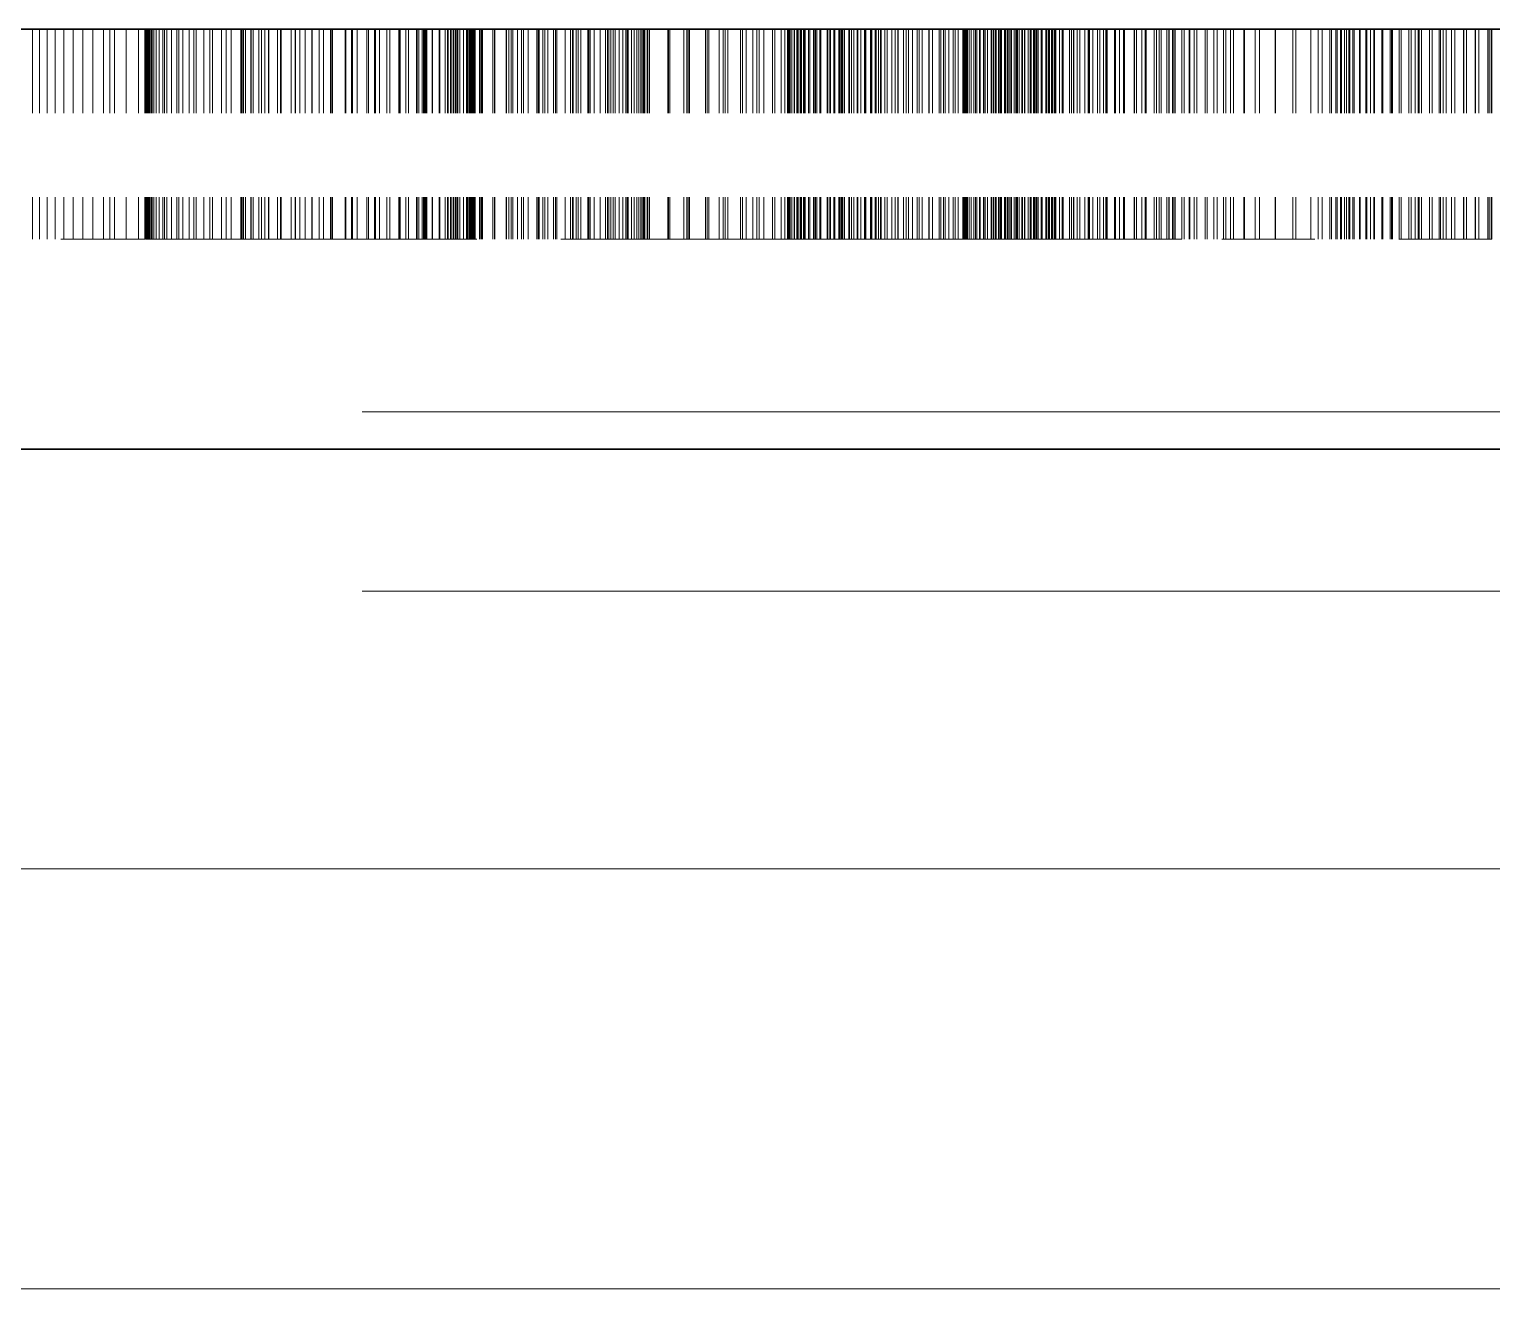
# Model space of a CAD drawing. Extents: x 23 to 587, y 4 to 413.
# Drawn here: x 105.003 to 106.744, y 247.85 to 249.35 of the extents above; entities that cross this region are included whole.
import ezdxf

# ---------------------------------------------------------------- set-up
doc = ezdxf.new("R2010")
doc.units = 0
doc.linetypes.add('DASHED', pattern=[15, 12, -3])
doc.layers.get('0').update_dxf_attribs({"lineweight": 13})

# ---------------------------------------------------------------- blocks, each defined once
blk = doc.blocks.new('BLOCK6915')
at = {"color": 7, "lineweight": 35}
for p, q in [((63, 70.5), (17, 70.5)), ((68, 69.5), (-68, 69.5)), ((63, 69.5), (17, 69.5))]:
    blk.add_line(p, q, dxfattribs=at)
at = {"color": 7, "linetype": 'DASHED', "lineweight": 13, "ltscale": 0.0125}
for p, q in [((30.6647, 70.5), (30.6647, 70)), ((30.6817, 70.5), (30.6817, 70)), ((30.6999, 70.5), (30.6999, 70)), ((30.7193, 70.5), (30.7193, 70)), ((30.7399, 70.5), (30.7399, 70)), ((30.7616, 70.5), (30.7616, 70)), ((30.7846, 70.5), (30.7846, 70)), ((30.8087, 70.5), (30.8087, 70)), ((30.834, 70.5), (30.834, 70)), ((30.849, 70.5), (30.849, 70)), ((30.8605, 70.5), (30.8605, 70)), ((30.8882, 70.5), (30.8882, 70)), ((30.9171, 70.5), (30.9171, 70)), ((30.9321, 70.5), (30.9321, 70)), ((30.9328, 70.5), (30.9328, 70)), ((30.9337, 70.5), (30.9337, 70)), ((30.9349, 70.5), (30.9349, 70)), ((30.9365, 70.5), (30.9365, 70)), ((30.9385, 70.5), (30.9385, 70)), ((30.9408, 70.5), (30.9408, 70)), ((30.9434, 70.5), (30.9434, 70)), ((30.9464, 70.5), (30.9464, 70)), ((30.9474, 70.5), (30.9474, 70)), ((30.9498, 70.5), (30.9498, 70)), ((30.9541, 70.5), (30.9541, 70)), ((30.9597, 70.5), (30.9597, 70)), ((30.9667, 70.5), (30.9667, 70)), ((30.9751, 70.5), (30.9751, 70)), ((30.9796, 70.5), (30.9796, 70)), ((30.9849, 70.5), (30.9849, 70)), ((30.9961, 70.5), (30.9961, 70)), ((31.0087, 70.5), (31.0087, 70)), ((31.0136, 70.5), (31.0136, 70)), ((31.0227, 70.5), (31.0227, 70)), ((31.0381, 70.5), (31.0381, 70)), ((31.0493, 70.5), (31.0493, 70)), ((31.0549, 70.5), (31.0549, 70)), ((31.0732, 70.5), (31.0732, 70)), ((31.0869, 70.5), (31.0869, 70)), ((31.0932, 70.5), (31.0932, 70)), ((31.1149, 70.5), (31.1149, 70)), ((31.1263, 70.5), (31.1263, 70)), ((31.1382, 70.5), (31.1382, 70)), ((31.1614, 70.5), (31.1614, 70)), ((31.1633, 70.5), (31.1633, 70)), ((31.164, 70.5), (31.164, 70)), ((31.1641, 70.5), (31.1641, 70)), ((31.1675, 70.5), (31.1675, 70)), ((31.172, 70.5), (31.172, 70)), ((31.172, 70.5), (31.172, 70)), ((31.1851, 70.5), (31.1851, 70)), ((31.1853, 70.5), (31.1853, 70)), ((31.1901, 70.5), (31.1901, 70)), ((31.2035, 70.5), (31.2035, 70)), ((31.2039, 70.5), (31.2039, 70)), ((31.2104, 70.5), (31.2104, 70)), ((31.2185, 70.5), (31.2185, 70)), ((31.2272, 70.5), (31.2272, 70)), ((31.2278, 70.5), (31.2278, 70)), ((31.2487, 70.5), (31.2487, 70)), ((31.2552, 70.5), (31.2552, 70)), ((31.2562, 70.5), (31.2562, 70)), ((31.2569, 70.5), (31.2569, 70)), ((31.2805, 70.5), (31.2805, 70)), ((31.2904, 70.5), (31.2904, 70)), ((31.2914, 70.5), (31.2914, 70)), ((31.3018, 70.5), (31.3018, 70)), ((31.3141, 70.5), (31.3141, 70)), ((31.3299, 70.5), (31.3299, 70)), ((31.3312, 70.5), (31.3312, 70)), ((31.3472, 70.5), (31.3472, 70)), ((31.3577, 70.5), (31.3577, 70)), ((31.3747, 70.5), (31.3747, 70)), ((31.3763, 70.5), (31.3763, 70)), ((31.3789, 70.5), (31.3789, 70)), ((31.4091, 70.5), (31.4091, 70)), ((31.4108, 70.5), (31.4108, 70)), ((31.4247, 70.5), (31.4247, 70)), ((31.4268, 70.5), (31.4268, 70)), ((31.4379, 70.5), (31.4379, 70)), ((31.4612, 70.5), (31.4612, 70)), ((31.4653, 70.5), (31.4653, 70)), ((31.4792, 70.5), (31.4792, 70)), ((31.4816, 70.5), (31.4816, 70)), ((31.4913, 70.5), (31.4913, 70)), ((31.5088, 70.5), (31.5088, 70)), ((31.5158, 70.5), (31.5158, 70)), ((31.5371, 70.5), (31.5371, 70)), ((31.5389, 70.5), (31.5389, 70)), ((31.54, 70.5), (31.54, 70)), ((31.5537, 70.5), (31.5537, 70)), ((31.5606, 70.5), (31.5606, 70)), ((31.5789, 70.5), (31.5789, 70)), ((31.5804, 70.5), (31.5804, 70)), ((31.5804, 70.5), (31.5804, 70)), ((31.5808, 70.5), (31.5808, 70)), ((31.5849, 70.5), (31.5849, 70)), ((31.5851, 70.5), (31.5851, 70)), ((31.5925, 70.5), (31.5925, 70)), ((31.5928, 70.5), (31.5928, 70)), ((31.5957, 70.5), (31.5957, 70)), ((31.5987, 70.5), (31.5987, 70)), ((31.5996, 70.5), (31.5996, 70)), ((31.6019, 70.5), (31.6019, 70)), ((31.603, 70.5), (31.603, 70)), ((31.6037, 70.5), (31.6037, 70)), ((31.6166, 70.5), (31.6166, 70)), ((31.6169, 70.5), (31.6169, 70)), ((31.6176, 70.5), (31.6176, 70)), ((31.6329, 70.5), (31.6329, 70)), ((31.6331, 70.5), (31.6331, 70)), ((31.6346, 70.5), (31.6346, 70)), ((31.635, 70.5), (31.635, 70)), ((31.6474, 70.5), (31.6474, 70)), ((31.6527, 70.5), (31.6527, 70)), ((31.6548, 70.5), (31.6548, 70)), ((31.6604, 70.5), (31.6604, 70)), ((31.6637, 70.5), (31.6637, 70)), ((31.6673, 70.5), (31.6673, 70)), ((31.6716, 70.5), (31.6716, 70)), ((31.672, 70.5), (31.672, 70)), ((31.6754, 70.5), (31.6754, 70)), ((31.678, 70.5), (31.678, 70)), ((31.6823, 70.5), (31.6823, 70)), ((31.691, 70.5), (31.691, 70)), ((31.6983, 70.5), (31.6983, 70)), ((31.701, 70.5), (31.701, 70)), ((31.7042, 70.5), (31.7042, 70)), ((31.7043, 70.5), (31.7043, 70)), ((31.7053, 70.5), (31.7053, 70)), ((31.7071, 70.5), (31.7071, 70)), ((31.7096, 70.5), (31.7096, 70)), ((31.7119, 70.5), (31.7119, 70)), ((31.7139, 70.5), (31.7139, 70)), ((31.7155, 70.5), (31.7155, 70)), ((31.7168, 70.5), (31.7168, 70)), ((31.7179, 70.5), (31.7179, 70)), ((31.7193, 70.5), (31.7193, 70)), ((31.7296, 70.5), (31.7296, 70)), ((31.7324, 70.5), (31.7324, 70)), ((31.7337, 70.5), (31.7337, 70)), ((31.7363, 70.5), (31.7363, 70)), ((31.7363, 70.5), (31.7363, 70)), ((31.7608, 70.5), (31.7608, 70)), ((31.7653, 70.5), (31.7653, 70)), ((31.7655, 70.5), (31.7655, 70)), ((31.793, 70.5), (31.793, 70)), ((31.7939, 70.5), (31.7939, 70)), ((31.7991, 70.5), (31.7991, 70)), ((31.8045, 70.5), (31.8045, 70)), ((31.8088, 70.5), (31.8088, 70)), ((31.8195, 70.5), (31.8195, 70)), ((31.829, 70.5), (31.829, 70)), ((31.8344, 70.5), (31.8344, 70)), ((31.8448, 70.5), (31.8448, 70)), ((31.8661, 70.5), (31.8661, 70)), ((31.8688, 70.5), (31.8688, 70)), ((31.8715, 70.5), (31.8715, 70)), ((31.8802, 70.5), (31.8802, 70)), ((31.8848, 70.5), (31.8848, 70)), ((31.8916, 70.5), (31.8916, 70)), ((31.9051, 70.5), (31.9051, 70)), ((31.9102, 70.5), (31.9102, 70)), ((31.9131, 70.5), (31.9131, 70)), ((31.9334, 70.5), (31.9334, 70)), ((31.9461, 70.5), (31.9461, 70)), ((31.9507, 70.5), (31.9507, 70)), ((31.9525, 70.5), (31.9525, 70)), ((31.9595, 70.5), (31.9595, 70)), ((31.9644, 70.5), (31.9644, 70)), ((31.9703, 70.5), (31.9703, 70)), ((31.9869, 70.5), (31.9869, 70)), ((31.9892, 70.5), (31.9892, 70)), ((31.993, 70.5), (31.993, 70)), ((32.0023, 70.5), (32.0023, 70)), ((32.0166, 70.5), (32.0166, 70)), ((32.0296, 70.5), (32.0296, 70)), ((32.0341, 70.5), (32.0341, 70)), ((32.0369, 70.5), (32.0369, 70)), ((32.0416, 70.5), (32.0416, 70)), ((32.0423, 70.5), (32.0423, 70)), ((32.0475, 70.5), (32.0475, 70)), ((32.0523, 70.5), (32.0523, 70)), ((32.0619, 70.5), (32.0619, 70)), ((32.0703, 70.5), (32.0703, 70)), ((32.0775, 70.5), (32.0775, 70)), ((32.0811, 70.5), (32.0811, 70)), ((32.0826, 70.5), (32.0826, 70)), ((32.0835, 70.5), (32.0835, 70)), ((32.091, 70.5), (32.091, 70)), ((32.0977, 70.5), (32.0977, 70)), ((32.1037, 70.5), (32.1037, 70)), ((32.1088, 70.5), (32.1088, 70)), ((32.1132, 70.5), (32.1132, 70)), ((32.1167, 70.5), (32.1167, 70)), ((32.1195, 70.5), (32.1195, 70)), ((32.1215, 70.5), (32.1215, 70)), ((32.1227, 70.5), (32.1227, 70)), ((32.1231, 70.5), (32.1231, 70)), ((32.1287, 70.5), (32.1287, 70)), ((32.13, 70.5), (32.13, 70)), ((32.13, 70.5), (32.13, 70)), ((32.1341, 70.5), (32.1341, 70)), ((32.1775, 70.5), (32.1775, 70)), ((32.179, 70.5), (32.179, 70)), ((32.1824, 70.5), (32.1824, 70)), ((32.2161, 70.5), (32.2161, 70)), ((32.2233, 70.5), (32.2233, 70)), ((32.226, 70.5), (32.226, 70)), ((32.2295, 70.5), (32.2295, 70)), ((32.2673, 70.5), (32.2673, 70)), ((32.2711, 70.5), (32.2711, 70)), ((32.2755, 70.5), (32.2755, 70)), ((32.2998, 70.5), (32.2998, 70)), ((32.3097, 70.5), (32.3097, 70)), ((32.3143, 70.5), (32.3143, 70)), ((32.3203, 70.5), (32.3203, 70)), ((32.3504, 70.5), (32.3504, 70)), ((32.3555, 70.5), (32.3555, 70)), ((32.364, 70.5), (32.364, 70)), ((32.3799, 70.5), (32.3799, 70)), ((32.3894, 70.5), (32.3894, 70)), ((32.3948, 70.5), (32.3948, 70)), ((32.4065, 70.5), (32.4065, 70)), ((32.4267, 70.5), (32.4267, 70)), ((32.4321, 70.5), (32.4321, 70)), ((32.4479, 70.5), (32.4479, 70)), ((32.4563, 70.5), (32.4563, 70)), ((32.4623, 70.5), (32.4623, 70)), ((32.4628, 70.5), (32.4628, 70)), ((32.4634, 70.5), (32.4634, 70)), ((32.4634, 70.5), (32.4634, 70)), ((32.4652, 70.5), (32.4652, 70)), ((32.4654, 70.5), (32.4654, 70)), ((32.4675, 70.5), (32.4675, 70)), ((32.4683, 70.5), (32.4683, 70)), ((32.4687, 70.5), (32.4687, 70)), ((32.4726, 70.5), (32.4726, 70)), ((32.4733, 70.5), (32.4733, 70)), ((32.4781, 70.5), (32.4781, 70)), ((32.4791, 70.5), (32.4791, 70)), ((32.4849, 70.5), (32.4849, 70)), ((32.4863, 70.5), (32.4863, 70)), ((32.4882, 70.5), (32.4882, 70)), ((32.4929, 70.5), (32.4929, 70)), ((32.4949, 70.5), (32.4949, 70)), ((32.4962, 70.5), (32.4962, 70)), ((32.501, 70.5), (32.501, 70)), ((32.5021, 70.5), (32.5021, 70)), ((32.5047, 70.5), (32.5047, 70)), ((32.5125, 70.5), (32.5125, 70)), ((32.5158, 70.5), (32.5158, 70)), ((32.5242, 70.5), (32.5242, 70)), ((32.5273, 70.5), (32.5273, 70)), ((32.5283, 70.5), (32.5283, 70)), ((32.5284, 70.5), (32.5284, 70)), ((32.5291, 70.5), (32.5291, 70)), ((32.5325, 70.5), (32.5325, 70)), ((32.5398, 70.5), (32.5398, 70)), ((32.5419, 70.5), (32.5419, 70)), ((32.5567, 70.5), (32.5567, 70)), ((32.5569, 70.5), (32.5569, 70)), ((32.5582, 70.5), (32.5582, 70)), ((32.5615, 70.5), (32.5615, 70)), ((32.5652, 70.5), (32.5652, 70)), ((32.573, 70.5), (32.573, 70)), ((32.575, 70.5), (32.575, 70)), ((32.5849, 70.5), (32.5849, 70)), ((32.5875, 70.5), (32.5875, 70)), ((32.5903, 70.5), (32.5903, 70)), ((32.5931, 70.5), (32.5931, 70)), ((32.5945, 70.5), (32.5945, 70)), ((32.5982, 70.5), (32.5982, 70)), ((32.6084, 70.5), (32.6084, 70)), ((32.6088, 70.5), (32.6088, 70)), ((32.6104, 70.5), (32.6104, 70)), ((32.6152, 70.5), (32.6152, 70)), ((32.6205, 70.5), (32.6205, 70)), ((32.6284, 70.5), (32.6284, 70)), ((32.6288, 70.5), (32.6288, 70)), ((32.6303, 70.5), (32.6303, 70)), ((32.6373, 70.5), (32.6373, 70)), ((32.6461, 70.5), (32.6461, 70)), ((32.6471, 70.5), (32.6471, 70)), ((32.6475, 70.5), (32.6475, 70)), ((32.6494, 70.5), (32.6494, 70)), ((32.6602, 70.5), (32.6602, 70)), ((32.6606, 70.5), (32.6606, 70)), ((32.6608, 70.5), (32.6608, 70)), ((32.6637, 70.5), (32.6637, 70)), ((32.6712, 70.5), (32.6712, 70)), ((32.6714, 70.5), (32.6714, 70)), ((32.6715, 70.5), (32.6715, 70)), ((32.674, 70.5), (32.674, 70)), ((32.679, 70.5), (32.679, 70)), ((32.6792, 70.5), (32.6792, 70)), ((32.6837, 70.5), (32.6837, 70)), ((32.6838, 70.5), (32.6838, 70)), ((32.6853, 70.5), (32.6853, 70)), ((32.6853, 70.5), (32.6853, 70)), ((32.6947, 70.5), (32.6947, 70)), ((32.7001, 70.5), (32.7001, 70)), ((32.7112, 70.5), (32.7112, 70)), ((32.7193, 70.5), (32.7193, 70)), ((32.7254, 70.5), (32.7254, 70)), ((32.7258, 70.5), (32.7258, 70)), ((32.7384, 70.5), (32.7384, 70)), ((32.7449, 70.5), (32.7449, 70)), ((32.7509, 70.5), (32.7509, 70)), ((32.7601, 70.5), (32.7601, 70)), ((32.7715, 70.5), (32.7715, 70)), ((32.7757, 70.5), (32.7757, 70)), ((32.7833, 70.5), (32.7833, 70)), ((32.7836, 70.5), (32.7836, 70)), ((32.7991, 70.5), (32.7991, 70)), ((32.7999, 70.5), (32.7999, 70)), ((32.808, 70.5), (32.808, 70)), ((32.8238, 70.5), (32.8238, 70)), ((32.8277, 70.5), (32.8277, 70)), ((32.8342, 70.5), (32.8342, 70)), ((32.8381, 70.5), (32.8381, 70)), ((32.8469, 70.5), (32.8469, 70)), ((32.8574, 70.5), (32.8574, 70)), ((32.8618, 70.5), (32.8618, 70)), ((32.869, 70.5), (32.869, 70)), ((32.8802, 70.5), (32.8802, 70)), ((32.8806, 70.5), (32.8806, 70)), ((32.8806, 70.5), (32.8806, 70)), ((32.8819, 70.5), (32.8819, 70)), ((32.8819, 70.5), (32.8819, 70)), ((32.8839, 70.5), (32.8839, 70)), ((32.8839, 70.5), (32.8839, 70)), ((32.8868, 70.5), (32.8868, 70)), ((32.8868, 70.5), (32.8868, 70)), ((32.888, 70.5), (32.888, 70)), ((32.8881, 70.5), (32.8881, 70)), ((32.8901, 70.5), (32.8901, 70)), ((32.8905, 70.5), (32.8905, 70)), ((32.8905, 70.5), (32.8905, 70)), ((32.8909, 70.5), (32.8909, 70)), ((32.895, 70.5), (32.895, 70)), ((32.895, 70.5), (32.895, 70)), ((32.9003, 70.5), (32.9003, 70)), ((32.9003, 70.5), (32.9003, 70)), ((32.9064, 70.5), (32.9064, 70)), ((32.9064, 70.5), (32.9064, 70)), ((32.9102, 70.5), (32.9102, 70)), ((32.9134, 70.5), (32.9134, 70)), ((32.9134, 70.5), (32.9134, 70)), ((32.9197, 70.5), (32.9197, 70)), ((32.9212, 70.5), (32.9212, 70)), ((32.9212, 70.5), (32.9212, 70)), ((32.9215, 70.5), (32.9215, 70)), ((32.9293, 70.5), (32.9293, 70)), ((32.9296, 70.5), (32.9296, 70)), ((32.9297, 70.5), (32.9297, 70)), ((32.9329, 70.5), (32.9329, 70)), ((32.9385, 70.5), (32.9385, 70)), ((32.9388, 70.5), (32.9388, 70)), ((32.9474, 70.5), (32.9474, 70)), ((32.9479, 70.5), (32.9479, 70)), ((32.9487, 70.5), (32.9487, 70)), ((32.9524, 70.5), (32.9524, 70)), ((32.9536, 70.5), (32.9536, 70)), ((32.9577, 70.5), (32.9577, 70)), ((32.9591, 70.5), (32.9591, 70)), ((32.9646, 70.5), (32.9646, 70)), ((32.9681, 70.5), (32.9681, 70)), ((32.9703, 70.5), (32.9703, 70)), ((32.9724, 70.5), (32.9724, 70)), ((32.9789, 70.5), (32.9789, 70)), ((32.9807, 70.5), (32.9807, 70)), ((32.9821, 70.5), (32.9821, 70)), ((32.9861, 70.5), (32.9861, 70)), ((32.9871, 70.5), (32.9871, 70)), ((32.9902, 70.5), (32.9902, 70)), ((32.9945, 70.5), (32.9945, 70)), ((32.9958, 70.5), (32.9958, 70)), ((33.0019, 70.5), (33.0019, 70)), ((33.0066, 70.5), (33.0066, 70)), ((33.0076, 70.5), (33.0076, 70)), ((33.01, 70.5), (33.01, 70)), ((33.0142, 70.5), (33.0142, 70)), ((33.0208, 70.5), (33.0208, 70)), ((33.0213, 70.5), (33.0213, 70)), ((33.0221, 70.5), (33.0221, 70)), ((33.0269, 70.5), (33.0269, 70)), ((33.0273, 70.5), (33.0273, 70)), ((33.0356, 70.5), (33.0356, 70)), ((33.0358, 70.5), (33.0358, 70)), ((33.0402, 70.5), (33.0402, 70)), ((33.0429, 70.5), (33.0429, 70)), ((33.0481, 70.5), (33.0481, 70)), ((33.0498, 70.5), (33.0498, 70)), ((33.0509, 70.5), (33.0509, 70)), ((33.0542, 70.5), (33.0542, 70)), ((33.0566, 70.5), (33.0566, 70)), ((33.0593, 70.5), (33.0593, 70)), ((33.0668, 70.5), (33.0668, 70)), ((33.0685, 70.5), (33.0685, 70)), ((33.0688, 70.5), (33.0688, 70)), ((33.0777, 70.5), (33.0777, 70)), ((33.0779, 70.5), (33.0779, 70)), ((33.0785, 70.5), (33.0785, 70)), ((33.0792, 70.5), (33.0792, 70)), ((33.0835, 70.5), (33.0835, 70)), ((33.0841, 70.5), (33.0841, 70)), ((33.0868, 70.5), (33.0868, 70)), ((33.0909, 70.5), (33.0909, 70)), ((33.0932, 70.5), (33.0932, 70)), ((33.0977, 70.5), (33.0977, 70)), ((33.0988, 70.5), (33.0988, 70)), ((33.1001, 70.5), (33.1001, 70)), ((33.1005, 70.5), (33.1005, 70)), ((33.101, 70.5), (33.101, 70)), ((33.1014, 70.5), (33.1014, 70)), ((33.11, 70.5), (33.11, 70)), ((33.1104, 70.5), (33.1104, 70)), ((33.1167, 70.5), (33.1167, 70)), ((33.1193, 70.5), (33.1193, 70)), ((33.134, 70.5), (33.134, 70)), ((33.1384, 70.5), (33.1384, 70)), ((33.1435, 70.5), (33.1435, 70)), ((33.1445, 70.5), (33.1445, 70)), ((33.152, 70.5), (33.152, 70)), ((33.1583, 70.5), (33.1583, 70)), ((33.1706, 70.5), (33.1706, 70)), ((33.1783, 70.5), (33.1783, 70)), ((33.179, 70.5), (33.179, 70)), ((33.1814, 70.5), (33.1814, 70)), ((33.1899, 70.5), (33.1899, 70)), ((33.2004, 70.5), (33.2004, 70)), ((33.2059, 70.5), (33.2059, 70)), ((33.215, 70.5), (33.215, 70)), ((33.2206, 70.5), (33.2206, 70)), ((33.2227, 70.5), (33.2227, 70)), ((33.2237, 70.5), (33.2237, 70)), ((33.2412, 70.5), (33.2412, 70)), ((33.2434, 70.5), (33.2434, 70)), ((33.2534, 70.5), (33.2534, 70)), ((33.2623, 70.5), (33.2623, 70)), ((33.263, 70.5), (33.263, 70)), ((33.265, 70.5), (33.265, 70)), ((33.288, 70.5), (33.288, 70)), ((33.2885, 70.5), (33.2885, 70)), ((33.2937, 70.5), (33.2937, 70)), ((33.3063, 70.5), (33.3063, 70)), ((33.3138, 70.5), (33.3138, 70)), ((33.3163, 70.5), (33.3163, 70)), ((33.3357, 70.5), (33.3357, 70)), ((33.3411, 70.5), (33.3411, 70)), ((33.3478, 70.5), (33.3478, 70)), ((33.3526, 70.5), (33.3526, 70)), ((33.3661, 70.5), (33.3661, 70)), ((33.3702, 70.5), (33.3702, 70)), ((33.3715, 70.5), (33.3715, 70)), ((33.3795, 70.5), (33.3795, 70)), ((33.3826, 70.5), (33.3826, 70)), ((33.3853, 70.5), (33.3853, 70)), ((33.3858, 70.5), (33.3858, 70)), ((33.4012, 70.5), (33.4012, 70)), ((33.4015, 70.5), (33.4015, 70)), ((33.4068, 70.5), (33.4068, 70)), ((33.4186, 70.5), (33.4186, 70)), ((33.4206, 70.5), (33.4206, 70)), ((33.4308, 70.5), (33.4308, 70)), ((33.437, 70.5), (33.437, 70)), ((33.4568, 70.5), (33.4568, 70)), ((33.4572, 70.5), (33.4572, 70)), ((33.4619, 70.5), (33.4619, 70)), ((33.4779, 70.5), (33.4779, 70)), ((33.4859, 70.5), (33.4859, 70)), ((33.5004, 70.5), (33.5004, 70)), ((33.5064, 70.5), (33.5064, 70)), ((33.5171, 70.5), (33.5171, 70)), ((33.5243, 70.5), (33.5243, 70)), ((33.5495, 70.5), (33.5495, 70)), ((33.5506, 70.5), (33.5506, 70)), ((33.5762, 70.5), (33.5762, 70)), ((33.5865, 70.5), (33.5865, 70)), ((33.6234, 70.5), (33.6234, 70)), ((33.6248, 70.5), (33.6248, 70)), ((33.6655, 70.5), (33.6655, 70)), ((33.6733, 70.5), (33.6733, 70)), ((33.7085, 70.5), (33.7085, 70)), ((33.7261, 70.5), (33.7261, 70)), ((33.7356, 70.5), (33.7356, 70)), ((33.7538, 70.5), (33.7538, 70)), ((33.7576, 70.5), (33.7576, 70)), ((33.7683, 70.5), (33.7683, 70)), ((33.7712, 70.5), (33.7712, 70)), ((33.7791, 70.5), (33.7791, 70)), ((33.7804, 70.5), (33.7804, 70)), ((33.7816, 70.5), (33.7816, 70)), ((33.7885, 70.5), (33.7885, 70)), ((33.7938, 70.5), (33.7938, 70)), ((33.7995, 70.5), (33.7995, 70)), ((33.8013, 70.5), (33.8013, 70)), ((33.8085, 70.5), (33.8085, 70)), ((33.812, 70.5), (33.812, 70)), ((33.8244, 70.5), (33.8244, 70)), ((33.826, 70.5), (33.826, 70)), ((33.8398, 70.5), (33.8398, 70)), ((33.8416, 70.5), (33.8416, 70)), ((33.8417, 70.5), (33.8417, 70)), ((33.851, 70.5), (33.851, 70)), ((33.8587, 70.5), (33.8587, 70)), ((33.8604, 70.5), (33.8604, 70)), ((33.8773, 70.5), (33.8773, 70)), ((33.8803, 70.5), (33.8803, 70)), ((33.8975, 70.5), (33.8975, 70)), ((33.9008, 70.5), (33.9008, 70)), ((33.9015, 70.5), (33.9015, 70)), ((33.9031, 70.5), (33.9031, 70)), ((33.9193, 70.5), (33.9193, 70)), ((33.924, 70.5), (33.924, 70)), ((33.9423, 70.5), (33.9423, 70)), ((33.9477, 70.5), (33.9477, 70)), ((33.9573, 70.5), (33.9573, 70)), ((33.9645, 70.5), (33.9645, 70)), ((33.9662, 70.5), (33.9662, 70)), ((33.9722, 70.5), (33.9722, 70)), ((33.9912, 70.5), (33.9912, 70)), ((33.9977, 70.5), (33.9977, 70)), ((34.0138, 70.5), (34.0138, 70)), ((34.017, 70.5), (34.017, 70)), ((34.024, 70.5), (34.024, 70)), ((34.0311, 70.5), (34.0311, 70)), ((34.0439, 70.5), (34.0439, 70)), ((34.0513, 70.5), (34.0513, 70)), ((34.0718, 70.5), (34.0718, 70)), ((34.0726, 70.5), (34.0726, 70)), ((34.0794, 70.5), (34.0794, 70)), ((34.1003, 70.5), (34.1003, 70)), ((34.1006, 70.5), (34.1006, 70)), ((34.1084, 70.5), (34.1084, 70)), ((34.1303, 70.5), (34.1303, 70)), ((34.1336, 70.5), (34.1336, 70)), ((34.1384, 70.5), (34.1384, 70)), ((34.1395, 70.5), (34.1395, 70))]:
    blk.add_line(p, q, dxfattribs=at)
at = {"color": 7, "lineweight": 35, "ltscale": 3.7775e-05}
blk.add_line((31.5804, 70.5), (31.5789, 70.5), dxfattribs=at)
at = {"color": 7, "lineweight": 35, "ltscale": 0.0001133}
blk.add_line((31.5849, 70.5), (31.5804, 70.5), dxfattribs=at)
at = {"color": 7, "lineweight": 35, "ltscale": 0.000188425}
blk.add_line((31.5925, 70.5), (31.5849, 70.5), dxfattribs=at)
at = {"color": 7, "lineweight": 35, "ltscale": 0.0002636}
blk.add_line((31.603, 70.5), (31.5925, 70.5), dxfattribs=at)
at = {"color": 7, "lineweight": 35, "ltscale": 0.000339125}
blk.add_line((31.6166, 70.5), (31.603, 70.5), dxfattribs=at)
at = {"color": 7, "lineweight": 35, "ltscale": 0.000414675}
blk.add_line((31.6331, 70.5), (31.6166, 70.5), dxfattribs=at)
at = {"color": 7, "lineweight": 35, "ltscale": 0.0004898}
blk.add_line((31.6527, 70.5), (31.6331, 70.5), dxfattribs=at)
at = {"color": 7, "lineweight": 35, "ltscale": 0.000565325}
blk.add_line((31.6754, 70.5), (31.6527, 70.5), dxfattribs=at)
at = {"color": 7, "lineweight": 35, "ltscale": 0.000640875}
blk.add_line((31.701, 70.5), (31.6754, 70.5), dxfattribs=at)
at = {"color": 7, "lineweight": 35, "ltscale": 0.000716025}
blk.add_line((31.7296, 70.5), (31.701, 70.5), dxfattribs=at)
at = {"color": 7, "lineweight": 35, "ltscale": 0.000778575}
blk.add_line((31.7608, 70.5), (31.7296, 70.5), dxfattribs=at)
at = {"color": 7, "lineweight": 35, "ltscale": 0.0008278}
blk.add_line((31.7939, 70.5), (31.7608, 70.5), dxfattribs=at)
at = {"color": 7, "lineweight": 35, "ltscale": 0.000877375}
blk.add_line((31.829, 70.5), (31.7939, 70.5), dxfattribs=at)
at = {"color": 7, "lineweight": 35, "ltscale": 0.000926975}
blk.add_line((31.8661, 70.5), (31.829, 70.5), dxfattribs=at)
at = {"color": 7, "lineweight": 35, "ltscale": 0.000976175}
blk.add_line((31.9051, 70.5), (31.8661, 70.5), dxfattribs=at)
at = {"color": 7, "lineweight": 35, "ltscale": 0.001026}
blk.add_line((31.9461, 70.5), (31.9051, 70.5), dxfattribs=at)
at = {"color": 7, "lineweight": 35, "ltscale": 0.001075}
blk.add_line((31.9892, 70.5), (31.9461, 70.5), dxfattribs=at)
at = {"color": 7, "lineweight": 35, "ltscale": 0.001125}
blk.add_line((32.0341, 70.5), (31.9892, 70.5), dxfattribs=at)
at = {"color": 7, "lineweight": 35, "ltscale": 0.001174}
blk.add_line((32.0811, 70.5), (32.0341, 70.5), dxfattribs=at)
at = {"color": 7, "lineweight": 35, "ltscale": 0.001223}
blk.add_line((32.13, 70.5), (32.0811, 70.5), dxfattribs=at)
at = {"color": 7, "lineweight": 35, "ltscale": 0.001224}
blk.add_line((32.179, 70.5), (32.13, 70.5), dxfattribs=at)
at = {"color": 7, "lineweight": 35, "ltscale": 0.001176}
blk.add_line((32.226, 70.5), (32.179, 70.5), dxfattribs=at)
at = {"color": 7, "lineweight": 35, "ltscale": 0.001127}
blk.add_line((32.2711, 70.5), (32.226, 70.5), dxfattribs=at)
at = {"color": 7, "lineweight": 35, "ltscale": 0.001079}
blk.add_line((32.3143, 70.5), (32.2711, 70.5), dxfattribs=at)
at = {"color": 7, "lineweight": 35, "ltscale": 0.00103}
blk.add_line((32.3555, 70.5), (32.3143, 70.5), dxfattribs=at)
at = {"color": 7, "lineweight": 35, "ltscale": 0.0009819}
blk.add_line((32.3948, 70.5), (32.3555, 70.5), dxfattribs=at)
at = {"color": 7, "lineweight": 35, "ltscale": 0.000933475}
blk.add_line((32.4321, 70.5), (32.3948, 70.5), dxfattribs=at)
at = {"color": 7, "lineweight": 35, "ltscale": 0.000885}
blk.add_line((32.4675, 70.5), (32.4321, 70.5), dxfattribs=at)
at = {"color": 7, "lineweight": 35, "ltscale": 0.000836575}
blk.add_line((32.501, 70.5), (32.4675, 70.5), dxfattribs=at)
at = {"color": 7, "lineweight": 35, "ltscale": 0.0007881}
blk.add_line((32.5325, 70.5), (32.501, 70.5), dxfattribs=at)
at = {"color": 7, "lineweight": 35, "ltscale": 0.00072595}
blk.add_line((32.5615, 70.5), (32.5325, 70.5), dxfattribs=at)
at = {"color": 7, "lineweight": 35, "ltscale": 0.00064925}
blk.add_line((32.5875, 70.5), (32.5615, 70.5), dxfattribs=at)
at = {"color": 7, "lineweight": 35, "ltscale": 0.000572975}
blk.add_line((32.6104, 70.5), (32.5875, 70.5), dxfattribs=at)
at = {"color": 7, "lineweight": 35, "ltscale": 0.000496675}
for p, q in [((32.6303, 70.5), (32.6104, 70.5)), ((33.1583, 70.5), (33.1384, 70.5))]:
    blk.add_line(p, q, dxfattribs=at)
at = {"color": 7, "lineweight": 35, "ltscale": 0.000420375}
blk.add_line((32.6471, 70.5), (32.6303, 70.5), dxfattribs=at)
at = {"color": 7, "lineweight": 35, "ltscale": 0.0003437}
for p, q in [((32.6608, 70.5), (32.6471, 70.5)), ((33.0213, 70.5), (33.0076, 70.5))]:
    blk.add_line(p, q, dxfattribs=at)
at = {"color": 7, "lineweight": 35, "ltscale": 0.000267425}
blk.add_line((32.6715, 70.5), (32.6608, 70.5), dxfattribs=at)
at = {"color": 7, "lineweight": 35, "ltscale": 0.0001911}
blk.add_line((32.6792, 70.5), (32.6715, 70.5), dxfattribs=at)
at = {"color": 7, "lineweight": 35, "ltscale": 0.00011445}
blk.add_line((32.6838, 70.5), (32.6792, 70.5), dxfattribs=at)
at = {"color": 7, "lineweight": 35, "ltscale": 3.815e-05}
blk.add_line((32.6853, 70.5), (32.6838, 70.5), dxfattribs=at)
at = {"color": 7, "lineweight": 35, "ltscale": 3.0525e-05}
blk.add_line((32.8819, 70.5), (32.8806, 70.5), dxfattribs=at)
at = {"color": 7, "lineweight": 35, "ltscale": 5.11e-05}
blk.add_line((32.8839, 70.5), (32.8819, 70.5), dxfattribs=at)
at = {"color": 7, "lineweight": 35, "ltscale": 7.1725e-05}
blk.add_line((32.8868, 70.5), (32.8839, 70.5), dxfattribs=at)
at = {"color": 7, "lineweight": 35, "ltscale": 9.195e-05}
blk.add_line((32.8905, 70.5), (32.8868, 70.5), dxfattribs=at)
at = {"color": 7, "lineweight": 35, "ltscale": 0.0001129}
blk.add_line((32.895, 70.5), (32.8905, 70.5), dxfattribs=at)
at = {"color": 7, "lineweight": 35, "ltscale": 0.00013275}
blk.add_line((32.9003, 70.5), (32.895, 70.5), dxfattribs=at)
at = {"color": 7, "lineweight": 35, "ltscale": 0.000153725}
blk.add_line((32.9064, 70.5), (32.9003, 70.5), dxfattribs=at)
at = {"color": 7, "lineweight": 35, "ltscale": 0.00017395}
blk.add_line((32.9134, 70.5), (32.9064, 70.5), dxfattribs=at)
at = {"color": 7, "lineweight": 35, "ltscale": 0.000194175}
blk.add_line((32.9212, 70.5), (32.9134, 70.5), dxfattribs=at)
at = {"color": 7, "lineweight": 35, "ltscale": 0.000212875}
blk.add_line((32.9297, 70.5), (32.9212, 70.5), dxfattribs=at)
at = {"color": 7, "lineweight": 35, "ltscale": 0.00022925}
blk.add_line((32.9388, 70.5), (32.9297, 70.5), dxfattribs=at)
at = {"color": 7, "lineweight": 35, "ltscale": 0.000245675}
blk.add_line((32.9487, 70.5), (32.9388, 70.5), dxfattribs=at)
at = {"color": 7, "lineweight": 35, "ltscale": 0.000261675}
blk.add_line((32.9591, 70.5), (32.9487, 70.5), dxfattribs=at)
at = {"color": 7, "lineweight": 35, "ltscale": 0.000278475}
blk.add_line((32.9703, 70.5), (32.9591, 70.5), dxfattribs=at)
at = {"color": 7, "lineweight": 35, "ltscale": 0.0002945}
blk.add_line((32.9821, 70.5), (32.9703, 70.5), dxfattribs=at)
at = {"color": 7, "lineweight": 35, "ltscale": 0.000311275}
blk.add_line((32.9945, 70.5), (32.9821, 70.5), dxfattribs=at)
at = {"color": 7, "lineweight": 35, "ltscale": 0.0003273}
blk.add_line((33.0076, 70.5), (32.9945, 70.5), dxfattribs=at)
at = {"color": 7, "lineweight": 35, "ltscale": 0.000360125}
blk.add_line((33.0358, 70.5), (33.0213, 70.5), dxfattribs=at)
at = {"color": 7, "lineweight": 35, "ltscale": 0.0003784}
blk.add_line((33.0509, 70.5), (33.0358, 70.5), dxfattribs=at)
at = {"color": 7, "lineweight": 35, "ltscale": 0.000397875}
blk.add_line((33.0668, 70.5), (33.0509, 70.5), dxfattribs=at)
at = {"color": 7, "lineweight": 35, "ltscale": 0.0004181}
blk.add_line((33.0835, 70.5), (33.0668, 70.5), dxfattribs=at)
at = {"color": 7, "lineweight": 35, "ltscale": 0.00043755}
blk.add_line((33.101, 70.5), (33.0835, 70.5), dxfattribs=at)
at = {"color": 7, "lineweight": 35, "ltscale": 0.000457375}
blk.add_line((33.1193, 70.5), (33.101, 70.5), dxfattribs=at)
at = {"color": 7, "lineweight": 35, "ltscale": 0.000477225}
blk.add_line((33.1384, 70.5), (33.1193, 70.5), dxfattribs=at)
at = {"color": 7, "lineweight": 35, "ltscale": 0.000516875}
blk.add_line((33.179, 70.5), (33.1583, 70.5), dxfattribs=at)
at = {"color": 7, "lineweight": 35, "ltscale": 0.00053635}
blk.add_line((33.2004, 70.5), (33.179, 70.5), dxfattribs=at)
at = {"color": 7, "lineweight": 35, "ltscale": 0.0005562}
blk.add_line((33.2227, 70.5), (33.2004, 70.5), dxfattribs=at)
at = {"color": 7, "lineweight": 35, "ltscale": 0.000463475}
blk.add_line((33.2412, 70.5), (33.2227, 70.5), dxfattribs=at)
at = {"color": 7, "lineweight": 35, "ltscale": 0.00054475}
blk.add_line((33.263, 70.5), (33.2412, 70.5), dxfattribs=at)
at = {"color": 7, "lineweight": 35, "ltscale": 0.000625975}
blk.add_line((33.288, 70.5), (33.263, 70.5), dxfattribs=at)
at = {"color": 7, "lineweight": 35, "ltscale": 0.000706875}
blk.add_line((33.3163, 70.5), (33.288, 70.5), dxfattribs=at)
at = {"color": 7, "lineweight": 35, "ltscale": 0.0007885}
blk.add_line((33.3478, 70.5), (33.3163, 70.5), dxfattribs=at)
at = {"color": 7, "lineweight": 35, "ltscale": 0.00086935}
blk.add_line((33.3826, 70.5), (33.3478, 70.5), dxfattribs=at)
at = {"color": 7, "lineweight": 35, "ltscale": 0.00095025}
blk.add_line((33.4206, 70.5), (33.3826, 70.5), dxfattribs=at)
at = {"color": 7, "lineweight": 35, "ltscale": 0.001032}
blk.add_line((33.4619, 70.5), (33.4206, 70.5), dxfattribs=at)
at = {"color": 7, "lineweight": 35, "ltscale": 0.001113}
blk.add_line((33.5064, 70.5), (33.4619, 70.5), dxfattribs=at)
at = {"color": 7, "lineweight": 35, "ltscale": 0.001194}
blk.add_line((33.5542, 70.5), (33.5064, 70.5), dxfattribs=at)
at = {"color": 7, "lineweight": 35, "ltscale": 0.004536}
blk.add_line((33.7356, 70.5), (33.5542, 70.5), dxfattribs=at)
at = {"color": 7, "linetype": 'DASHED', "lineweight": 13, "ltscale": 0.010096}
for p, q in [((30.9321, 70), (30.5283, 70)), ((32.1231, 70), (31.7193, 70))]:
    blk.add_line(p, q, dxfattribs=at)
at = {"color": 7, "linetype": 'DASHED', "lineweight": 13, "ltscale": 3.13e-05}
blk.add_line((30.9349, 70), (30.9337, 70), dxfattribs=at)
at = {"color": 7, "linetype": 'DASHED', "lineweight": 13, "ltscale": 3.9675e-05}
blk.add_line((30.9365, 70), (30.9349, 70), dxfattribs=at)
at = {"color": 7, "linetype": 'DASHED', "lineweight": 13, "ltscale": 4.8825e-05}
for p, q in [((30.9385, 70), (30.9365, 70)), ((31.7139, 70), (31.7119, 70))]:
    blk.add_line(p, q, dxfattribs=at)
at = {"color": 7, "linetype": 'DASHED', "lineweight": 13, "ltscale": 5.76e-05}
blk.add_line((30.9408, 70), (30.9385, 70), dxfattribs=at)
at = {"color": 7, "linetype": 'DASHED', "lineweight": 13, "ltscale": 6.6375e-05}
blk.add_line((30.9434, 70), (30.9408, 70), dxfattribs=at)
at = {"color": 7, "linetype": 'DASHED', "lineweight": 13, "ltscale": 7.5525e-05}
blk.add_line((30.9464, 70), (30.9434, 70), dxfattribs=at)
at = {"color": 7, "linetype": 'DASHED', "lineweight": 13, "ltscale": 8.43e-05}
blk.add_line((30.9498, 70), (30.9464, 70), dxfattribs=at)
at = {"color": 7, "linetype": 'DASHED', "lineweight": 13, "ltscale": 0.00010605}
blk.add_line((30.9541, 70), (30.9498, 70), dxfattribs=at)
at = {"color": 7, "linetype": 'DASHED', "lineweight": 13, "ltscale": 0.000140775}
blk.add_line((30.9597, 70), (30.9541, 70), dxfattribs=at)
at = {"color": 7, "linetype": 'DASHED', "lineweight": 13, "ltscale": 0.00017585}
blk.add_line((30.9667, 70), (30.9597, 70), dxfattribs=at)
at = {"color": 7, "linetype": 'DASHED', "lineweight": 13, "ltscale": 0.0002102}
blk.add_line((30.9751, 70), (30.9667, 70), dxfattribs=at)
at = {"color": 7, "linetype": 'DASHED', "lineweight": 13, "ltscale": 0.000245275}
blk.add_line((30.9849, 70), (30.9751, 70), dxfattribs=at)
at = {"color": 7, "linetype": 'DASHED', "lineweight": 13, "ltscale": 0.00028}
blk.add_line((30.9961, 70), (30.9849, 70), dxfattribs=at)
at = {"color": 7, "linetype": 'DASHED', "lineweight": 13, "ltscale": 0.0003147}
blk.add_line((31.0087, 70), (30.9961, 70), dxfattribs=at)
at = {"color": 7, "linetype": 'DASHED', "lineweight": 13, "ltscale": 0.000349825}
blk.add_line((31.0227, 70), (31.0087, 70), dxfattribs=at)
at = {"color": 7, "linetype": 'DASHED', "lineweight": 13, "ltscale": 0.000384125}
blk.add_line((31.0381, 70), (31.0227, 70), dxfattribs=at)
at = {"color": 7, "linetype": 'DASHED', "lineweight": 13, "ltscale": 0.00041925}
blk.add_line((31.0549, 70), (31.0381, 70), dxfattribs=at)
at = {"color": 7, "linetype": 'DASHED', "lineweight": 13, "ltscale": 0.00045775}
blk.add_line((31.0732, 70), (31.0549, 70), dxfattribs=at)
at = {"color": 7, "linetype": 'DASHED', "lineweight": 13, "ltscale": 0.000500125}
blk.add_line((31.0932, 70), (31.0732, 70), dxfattribs=at)
at = {"color": 7, "linetype": 'DASHED', "lineweight": 13, "ltscale": 0.00054205}
blk.add_line((31.1149, 70), (31.0932, 70), dxfattribs=at)
at = {"color": 7, "linetype": 'DASHED', "lineweight": 13, "ltscale": 0.0005848}
blk.add_line((31.1382, 70), (31.1149, 70), dxfattribs=at)
at = {"color": 7, "linetype": 'DASHED', "lineweight": 13, "ltscale": 0.00062675}
blk.add_line((31.1633, 70), (31.1382, 70), dxfattribs=at)
at = {"color": 7, "linetype": 'DASHED', "lineweight": 13, "ltscale": 0.0006691}
blk.add_line((31.1901, 70), (31.1633, 70), dxfattribs=at)
at = {"color": 7, "linetype": 'DASHED', "lineweight": 13, "ltscale": 0.00071145}
blk.add_line((31.2185, 70), (31.1901, 70), dxfattribs=at)
at = {"color": 7, "linetype": 'DASHED', "lineweight": 13, "ltscale": 0.000753775}
blk.add_line((31.2487, 70), (31.2185, 70), dxfattribs=at)
at = {"color": 7, "linetype": 'DASHED', "lineweight": 13, "ltscale": 0.000796125}
blk.add_line((31.2805, 70), (31.2487, 70), dxfattribs=at)
at = {"color": 7, "linetype": 'DASHED', "lineweight": 13, "ltscale": 0.000838475}
blk.add_line((31.3141, 70), (31.2805, 70), dxfattribs=at)
at = {"color": 7, "linetype": 'DASHED', "lineweight": 13, "ltscale": 0.0008278}
blk.add_line((31.3472, 70), (31.3141, 70), dxfattribs=at)
at = {"color": 7, "linetype": 'DASHED', "lineweight": 13, "ltscale": 0.0007923}
blk.add_line((31.3789, 70), (31.3472, 70), dxfattribs=at)
at = {"color": 7, "linetype": 'DASHED', "lineweight": 13, "ltscale": 0.000756075}
blk.add_line((31.4091, 70), (31.3789, 70), dxfattribs=at)
at = {"color": 7, "linetype": 'DASHED', "lineweight": 13, "ltscale": 0.0007206}
blk.add_line((31.4379, 70), (31.4091, 70), dxfattribs=at)
at = {"color": 7, "linetype": 'DASHED', "lineweight": 13, "ltscale": 0.000684725}
blk.add_line((31.4653, 70), (31.4379, 70), dxfattribs=at)
at = {"color": 7, "linetype": 'DASHED', "lineweight": 13, "ltscale": 0.0006489}
blk.add_line((31.4913, 70), (31.4653, 70), dxfattribs=at)
at = {"color": 7, "linetype": 'DASHED', "lineweight": 13, "ltscale": 0.000613}
blk.add_line((31.5158, 70), (31.4913, 70), dxfattribs=at)
at = {"color": 7, "linetype": 'DASHED', "lineweight": 13, "ltscale": 0.000577175}
blk.add_line((31.5389, 70), (31.5158, 70), dxfattribs=at)
at = {"color": 7, "linetype": 'DASHED', "lineweight": 13, "ltscale": 0.000541675}
blk.add_line((31.5606, 70), (31.5389, 70), dxfattribs=at)
at = {"color": 7, "linetype": 'DASHED', "lineweight": 13, "ltscale": 0.00050545}
blk.add_line((31.5808, 70), (31.5606, 70), dxfattribs=at)
at = {"color": 7, "linetype": 'DASHED', "lineweight": 13, "ltscale": 0.000469975}
blk.add_line((31.5996, 70), (31.5808, 70), dxfattribs=at)
at = {"color": 7, "linetype": 'DASHED', "lineweight": 13, "ltscale": 0.000433725}
blk.add_line((31.6169, 70), (31.5996, 70), dxfattribs=at)
at = {"color": 7, "linetype": 'DASHED', "lineweight": 13, "ltscale": 0.000398275}
blk.add_line((31.6329, 70), (31.6169, 70), dxfattribs=at)
at = {"color": 7, "linetype": 'DASHED', "lineweight": 13, "ltscale": 0.000362375}
blk.add_line((31.6474, 70), (31.6329, 70), dxfattribs=at)
at = {"color": 7, "linetype": 'DASHED', "lineweight": 13, "ltscale": 0.00032655}
blk.add_line((31.6604, 70), (31.6474, 70), dxfattribs=at)
at = {"color": 7, "linetype": 'DASHED', "lineweight": 13, "ltscale": 0.000290675}
blk.add_line((31.672, 70), (31.6604, 70), dxfattribs=at)
at = {"color": 7, "linetype": 'DASHED', "lineweight": 13, "ltscale": 0.0002552}
blk.add_line((31.6823, 70), (31.672, 70), dxfattribs=at)
at = {"color": 7, "linetype": 'DASHED', "lineweight": 13, "ltscale": 0.000218975}
blk.add_line((31.691, 70), (31.6823, 70), dxfattribs=at)
at = {"color": 7, "linetype": 'DASHED', "lineweight": 13, "ltscale": 0.000183475}
blk.add_line((31.6983, 70), (31.691, 70), dxfattribs=at)
at = {"color": 7, "linetype": 'DASHED', "lineweight": 13, "ltscale": 0.00014725}
for p, q in [((31.7042, 70), (31.6983, 70)), ((32.4791, 70), (32.4733, 70))]:
    blk.add_line(p, q, dxfattribs=at)
at = {"color": 7, "linetype": 'DASHED', "lineweight": 13, "ltscale": 7.135e-05}
blk.add_line((31.7071, 70), (31.7042, 70), dxfattribs=at)
at = {"color": 7, "linetype": 'DASHED', "lineweight": 13, "ltscale": 6.37e-05}
blk.add_line((31.7096, 70), (31.7071, 70), dxfattribs=at)
at = {"color": 7, "linetype": 'DASHED', "lineweight": 13, "ltscale": 5.645e-05}
blk.add_line((31.7119, 70), (31.7096, 70), dxfattribs=at)
at = {"color": 7, "linetype": 'DASHED', "lineweight": 13, "ltscale": 4.12e-05}
blk.add_line((31.7155, 70), (31.7139, 70), dxfattribs=at)
at = {"color": 7, "linetype": 'DASHED', "lineweight": 13, "ltscale": 3.3575e-05}
blk.add_line((31.7168, 70), (31.7155, 70), dxfattribs=at)
at = {"color": 7, "linetype": 'DASHED', "lineweight": 13, "ltscale": 2.6325e-05}
blk.add_line((31.7179, 70), (31.7168, 70), dxfattribs=at)
at = {"color": 7, "linetype": 'DASHED', "lineweight": 13, "ltscale": 0.000276127}
blk.add_line((32.1341, 70), (32.1231, 70), dxfattribs=at)
at = {"color": 7, "linetype": 'DASHED', "lineweight": 13, "ltscale": 0.001207}
blk.add_line((32.1824, 70), (32.1341, 70), dxfattribs=at)
at = {"color": 7, "linetype": 'DASHED', "lineweight": 13, "ltscale": 0.001178}
blk.add_line((32.2295, 70), (32.1824, 70), dxfattribs=at)
at = {"color": 7, "linetype": 'DASHED', "lineweight": 13, "ltscale": 0.001149}
blk.add_line((32.2755, 70), (32.2295, 70), dxfattribs=at)
at = {"color": 7, "linetype": 'DASHED', "lineweight": 13, "ltscale": 0.001121}
blk.add_line((32.3203, 70), (32.2755, 70), dxfattribs=at)
at = {"color": 7, "linetype": 'DASHED', "lineweight": 13, "ltscale": 0.001092}
blk.add_line((32.364, 70), (32.3203, 70), dxfattribs=at)
at = {"color": 7, "linetype": 'DASHED', "lineweight": 13, "ltscale": 0.001063}
blk.add_line((32.4065, 70), (32.364, 70), dxfattribs=at)
at = {"color": 7, "linetype": 'DASHED', "lineweight": 13, "ltscale": 0.001035}
blk.add_line((32.4479, 70), (32.4065, 70), dxfattribs=at)
at = {"color": 7, "linetype": 'DASHED', "lineweight": 13, "ltscale": 0.000370832}
blk.add_line((32.4628, 70), (32.4479, 70), dxfattribs=at)
at = {"color": 7, "linetype": 'DASHED', "lineweight": 13, "ltscale": 4.92e-05}
blk.add_line((32.4654, 70), (32.4634, 70), dxfattribs=at)
at = {"color": 7, "linetype": 'DASHED', "lineweight": 13, "ltscale": 8.2025e-05}
blk.add_line((32.4687, 70), (32.4654, 70), dxfattribs=at)
at = {"color": 7, "linetype": 'DASHED', "lineweight": 13, "ltscale": 0.00011445}
blk.add_line((32.4733, 70), (32.4687, 70), dxfattribs=at)
at = {"color": 7, "linetype": 'DASHED', "lineweight": 13, "ltscale": 0.00018005}
blk.add_line((32.4863, 70), (32.4791, 70), dxfattribs=at)
at = {"color": 7, "linetype": 'DASHED', "lineweight": 13, "ltscale": 0.00021285}
blk.add_line((32.4949, 70), (32.4863, 70), dxfattribs=at)
at = {"color": 7, "linetype": 'DASHED', "lineweight": 13, "ltscale": 0.000245675}
blk.add_line((32.5047, 70), (32.4949, 70), dxfattribs=at)
at = {"color": 7, "linetype": 'DASHED', "lineweight": 13, "ltscale": 0.000278075}
blk.add_line((32.5158, 70), (32.5047, 70), dxfattribs=at)
at = {"color": 7, "linetype": 'DASHED', "lineweight": 13, "ltscale": 0.0003113}
blk.add_line((32.5283, 70), (32.5158, 70), dxfattribs=at)
at = {"color": 7, "linetype": 'DASHED', "lineweight": 13, "ltscale": 0.000342175}
blk.add_line((32.5419, 70), (32.5283, 70), dxfattribs=at)
at = {"color": 7, "linetype": 'DASHED', "lineweight": 13, "ltscale": 0.0003727}
blk.add_line((32.5569, 70), (32.5419, 70), dxfattribs=at)
at = {"color": 7, "linetype": 'DASHED', "lineweight": 13, "ltscale": 0.00040245}
blk.add_line((32.573, 70), (32.5569, 70), dxfattribs=at)
at = {"color": 7, "linetype": 'DASHED', "lineweight": 13, "ltscale": 0.000432575}
blk.add_line((32.5903, 70), (32.573, 70), dxfattribs=at)
at = {"color": 7, "linetype": 'DASHED', "lineweight": 13, "ltscale": 0.00046235}
blk.add_line((32.6088, 70), (32.5903, 70), dxfattribs=at)
at = {"color": 7, "linetype": 'DASHED', "lineweight": 13, "ltscale": 0.000492475}
blk.add_line((32.6284, 70), (32.6088, 70), dxfattribs=at)
at = {"color": 7, "linetype": 'DASHED', "lineweight": 13, "ltscale": 0.0005226}
blk.add_line((32.6494, 70), (32.6284, 70), dxfattribs=at)
at = {"color": 7, "linetype": 'DASHED', "lineweight": 13, "ltscale": 0.000552375}
blk.add_line((32.6714, 70), (32.6494, 70), dxfattribs=at)
at = {"color": 7, "linetype": 'DASHED', "lineweight": 13, "ltscale": 0.0005825}
blk.add_line((32.6947, 70), (32.6714, 70), dxfattribs=at)
at = {"color": 7, "linetype": 'DASHED', "lineweight": 13, "ltscale": 0.00061265}
blk.add_line((32.7193, 70), (32.6947, 70), dxfattribs=at)
at = {"color": 7, "linetype": 'DASHED', "lineweight": 13, "ltscale": 0.0006401}
blk.add_line((32.7449, 70), (32.7193, 70), dxfattribs=at)
at = {"color": 7, "linetype": 'DASHED', "lineweight": 13, "ltscale": 0.000665275}
blk.add_line((32.7715, 70), (32.7449, 70), dxfattribs=at)
at = {"color": 7, "linetype": 'DASHED', "lineweight": 13, "ltscale": 0.00069085}
blk.add_line((32.7991, 70), (32.7715, 70), dxfattribs=at)
at = {"color": 7, "linetype": 'DASHED', "lineweight": 13, "ltscale": 0.000716025}
blk.add_line((32.8277, 70), (32.7991, 70), dxfattribs=at)
at = {"color": 7, "linetype": 'DASHED', "lineweight": 13, "ltscale": 0.0007408}
blk.add_line((32.8574, 70), (32.8277, 70), dxfattribs=at)
at = {"color": 7, "linetype": 'DASHED', "lineweight": 13, "ltscale": 0.000766375}
blk.add_line((32.888, 70), (32.8574, 70), dxfattribs=at)
at = {"color": 7, "linetype": 'DASHED', "lineweight": 13, "ltscale": 0.00079155}
blk.add_line((32.9197, 70), (32.888, 70), dxfattribs=at)
at = {"color": 7, "linetype": 'DASHED', "lineweight": 13, "ltscale": 0.000817125}
blk.add_line((32.9524, 70), (32.9197, 70), dxfattribs=at)
at = {"color": 7, "linetype": 'DASHED', "lineweight": 13, "ltscale": 0.0008419}
blk.add_line((32.9861, 70), (32.9524, 70), dxfattribs=at)
at = {"color": 7, "linetype": 'DASHED', "lineweight": 13, "ltscale": 0.00086745}
blk.add_line((33.0208, 70), (32.9861, 70), dxfattribs=at)
at = {"color": 7, "linetype": 'DASHED', "lineweight": 13, "ltscale": 0.00068475}
blk.add_line((33.0481, 70), (33.0208, 70), dxfattribs=at)
at = {"color": 7, "linetype": 'DASHED', "lineweight": 13, "ltscale": 0.000743475}
blk.add_line((33.0779, 70), (33.0481, 70), dxfattribs=at)
at = {"color": 7, "linetype": 'DASHED', "lineweight": 13, "ltscale": 0.000803375}
blk.add_line((33.11, 70), (33.0779, 70), dxfattribs=at)
at = {"color": 7, "linetype": 'DASHED', "lineweight": 13, "ltscale": 0.0008625}
blk.add_line((33.1445, 70), (33.11, 70), dxfattribs=at)
at = {"color": 7, "linetype": 'DASHED', "lineweight": 13, "ltscale": 0.000922025}
blk.add_line((33.1814, 70), (33.1445, 70), dxfattribs=at)
at = {"color": 7, "linetype": 'DASHED', "lineweight": 13, "ltscale": 0.000981125}
blk.add_line((33.2206, 70), (33.1814, 70), dxfattribs=at)
at = {"color": 7, "linetype": 'DASHED', "lineweight": 13, "ltscale": 0.001041}
blk.add_line((33.2623, 70), (33.2206, 70), dxfattribs=at)
at = {"color": 7, "linetype": 'DASHED', "lineweight": 13, "ltscale": 0.0011}
blk.add_line((33.3063, 70), (33.2623, 70), dxfattribs=at)
at = {"color": 7, "linetype": 'DASHED', "lineweight": 13, "ltscale": 0.001159}
blk.add_line((33.3526, 70), (33.3063, 70), dxfattribs=at)
at = {"color": 7, "linetype": 'DASHED', "lineweight": 13, "ltscale": 0.001219}
blk.add_line((33.4014, 70), (33.3526, 70), dxfattribs=at)
at = {"color": 7, "linetype": 'DASHED', "lineweight": 13, "ltscale": 0.018452}
blk.add_line((34.1395, 70), (33.4014, 70), dxfattribs=at)
at = {"color": 7, "linetype": 'DASHED', "lineweight": 13, "ltscale": 0.3375}
for p, q in [((35.5, 69.589), (22, 69.589)), ((35.5, 69.1613), (22, 69.1613))]:
    blk.add_line(p, q, dxfattribs=at)
at = {"color": 7, "linetype": 'DASHED', "lineweight": 13}
for p, q in [((68, 68.5), (-68, 68.5)), ((68, 67.5), (-68, 67.5)), ((68, 67.5), (-68, 67.5)), ((-68, 67.5), (68, 67.5))]:
    blk.add_line(p, q, dxfattribs=at)
at = {"color": 7, "lineweight": 13}
blk.add_line((68, 67.5), (-68, 67.5), dxfattribs=at)

msp = doc.modelspace()

# ---------------------------------------------------------------- block references
at = {"lineweight": 0, "xscale": 0.5, "yscale": 0.5, "zscale": 0.5}
msp.add_blockref('BLOCK6915', (89.6743, 214.1001), dxfattribs=at)

doc.saveas('drawing.dxf')
